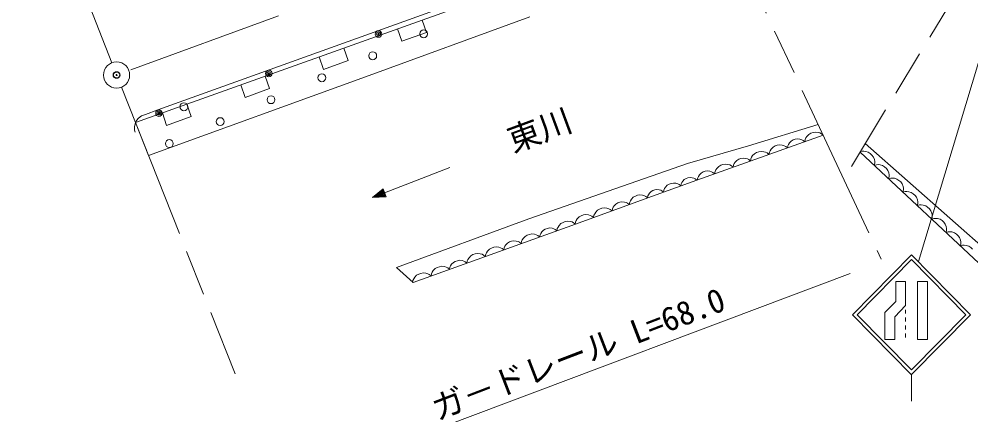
# Model space of a CAD drawing. Units: millimetres, scale not verified. Extents: x 40000 to 680000, y 20000 to 380000.
# Drawn here: x 76441 to 149068, y 261887 to 291368 of the extents above; entities that cross this region are included whole.
import ezdxf
from ezdxf.enums import TextEntityAlignment as Align

# ---------------------------------------------------------------- set-up
doc = ezdxf.new("R2010")
doc.units = ezdxf.units.MM
doc.header["$LTSCALE"] = 1000
doc.header["$PDMODE"] = 32
doc.header["$PDSIZE"] = 500
doc.linetypes.add('CHAIN', pattern=[18.5, 12, -1.5, 3.5, -1.5])
for name, color, linetype, lineweight in [('M-BGD', 7, 'Continuous', 13), ('M-BMK', 2, 'CHAIN', 13), ('M-BMK-SRVR', 3, 'Continuous', 13), ('M-STR-HTXT', 7, 'Continuous', 13), ('M-STR-STRC', 7, 'Continuous', 13)]:
    doc.layers.add(name, color=color, linetype=linetype, lineweight=lineweight)
doc.layers.add('M-OTRS', color=6, linetype='Continuous')
doc.styles.add('ＭＳ ゴシック', font='')
doc.styles.get('ＭＳ ゴシック').set_extended_font_data('MS Gothic')

msp = doc.modelspace()

# ---------------------------------------------------------------- linework, layer by layer
at = {"layer": 'M-BGD'}
for p, q in [((85321, 283466), (115225, 294161)), ((87032, 284419), (114879, 294461)), ((115415, 291545), (102880, 286942)), ((107521, 290335), (107191, 291288)), ((105316, 290617), (105646, 289664)), ((105646, 289664), (107521, 290335)), ((101540, 288196), (101210, 289149)), ((99335, 288478), (99665, 287525)), ((99665, 287525), (101540, 288196)), ((102880, 286942), (86322, 280937)), ((95560, 286057), (95230, 287010)), ((93355, 286339), (93685, 285386)), ((93685, 285386), (95560, 286057)), ((89579, 283918), (89249, 284871)), ((85560, 283802), (85796, 283973)), ((85796, 283973), (86095, 284081)), ((86095, 284081), (87032, 284419)), ((87374, 284200), (87704, 283247)), ((85246, 283131), (85292, 283362)), ((85292, 283362), (85412, 283620)), ((86322, 280937), (85321, 283466)), ((85412, 283620), (85560, 283802)), ((87704, 283247), (89579, 283918)), ((132087, 281675), (137421, 283308)), ((85250, 282876), (85246, 283131)), ((85304, 282723), (85250, 282876)), ((136698, 282552), (136558, 282407)), ((136857, 282640), (136698, 282552)), ((137027, 282700), (136857, 282640)), ((137206, 282732), (137027, 282700)), ((137406, 282708), (137206, 282732)), ((137549, 282663), (137406, 282708)), ((137664, 282609), (137549, 282663)), ((137799, 282497), (137664, 282609)), ((137799, 282497), (128150, 279068)), ((135150, 281794), (135099, 281686)), ((135227, 281910), (135150, 281794)), ((135358, 282046), (135227, 281910)), ((135506, 282128), (135358, 282046)), ((135665, 282185), (135506, 282128)), ((135832, 282215), (135665, 282185)), ((136019, 282192), (135832, 282215)), ((136153, 282150), (136019, 282192)), ((136260, 282099), (136153, 282150)), ((136386, 281995), (136260, 282099)), ((136420, 282167), (136386, 281995)), ((136475, 282282), (136420, 282167)), ((136558, 282407), (136475, 282282)), ((141003, 281860), (151285, 272763)), ((127434, 280341), (132086, 281675)), ((132552, 281078), (132412, 280933)), ((132711, 281167), (132552, 281078)), ((132881, 281227), (132711, 281167)), ((133060, 281259), (132881, 281227)), ((133260, 281235), (133060, 281259)), ((133403, 281190), (133260, 281235)), ((133518, 281135), (133403, 281190)), ((133653, 281024), (133518, 281135)), ((133688, 281196), (133653, 281024)), ((133743, 281311), (133688, 281196)), ((133825, 281435), (133743, 281311)), ((133965, 281581), (133825, 281435)), ((134124, 281669), (133965, 281581)), ((134294, 281729), (134124, 281669)), ((134474, 281761), (134294, 281729)), ((134673, 281737), (134474, 281761)), ((134817, 281692), (134673, 281737)), ((134932, 281638), (134817, 281692)), ((135067, 281526), (134932, 281638)), ((135099, 281686), (135067, 281526)), ((140764, 281265), (140596, 281217)), ((150449, 271988), (140607, 281207)), ((140891, 281269), (140764, 281265)), ((141040, 281253), (140891, 281269)), ((141233, 281196), (141040, 281253)), ((141385, 281095), (141233, 281196)), ((141517, 280972), (141385, 281095)), ((115327, 276098), (127434, 280341)), ((131081, 280437), (131004, 280320)), ((131212, 280572), (131081, 280437)), ((131360, 280655), (131212, 280572)), ((131519, 280711), (131360, 280655)), ((131686, 280741), (131519, 280711)), ((131873, 280718), (131686, 280741)), ((132007, 280677), (131873, 280718)), ((132114, 280626), (132007, 280677)), ((132240, 280522), (132114, 280626)), ((132274, 280693), (132240, 280522)), ((132329, 280808), (132274, 280693)), ((132412, 280933), (132329, 280808)), ((141627, 280827), (141517, 280972)), ((141697, 280638), (141627, 280827)), ((141691, 280192), (141728, 280363)), ((141723, 280490), (141697, 280638)), ((141728, 280363), (141723, 280490)), ((128628, 279684), (128479, 279601)), ((128786, 279740), (128628, 279684)), ((128954, 279770), (128786, 279740)), ((129140, 279747), (128954, 279770)), ((129274, 279706), (129140, 279747)), ((129381, 279655), (129274, 279706)), ((129507, 279551), (129381, 279655)), ((129542, 279722), (129507, 279551)), ((129597, 279837), (129542, 279722)), ((129679, 279962), (129597, 279837)), ((129819, 280107), (129679, 279962)), ((129979, 280196), (129819, 280107)), ((130148, 280256), (129979, 280196)), ((130328, 280288), (130148, 280256)), ((130528, 280263), (130328, 280288)), ((130671, 280219), (130528, 280263)), ((130786, 280164), (130671, 280219)), ((130921, 280053), (130786, 280164)), ((130953, 280213), (130921, 280053)), ((131004, 280320), (130953, 280213)), ((141859, 280240), (141691, 280192)), ((141986, 280244), (141859, 280240)), ((142135, 280228), (141986, 280244)), ((142328, 280170), (142135, 280228)), ((142480, 280069), (142328, 280170)), ((142611, 279946), (142480, 280069)), ((142722, 279801), (142611, 279946)), ((142792, 279612), (142722, 279801)), ((128150, 279068), (124407, 277707)), ((127075, 278982), (127004, 278873)), ((127195, 279108), (127075, 278982)), ((127333, 279186), (127195, 279108)), ((127479, 279239), (127333, 279186)), ((127635, 279268), (127479, 279239)), ((127808, 279248), (127635, 279268)), ((127932, 279211), (127808, 279248)), ((128032, 279164), (127932, 279211)), ((128150, 279068), (128032, 279164)), ((128220, 279242), (128188, 279082)), ((128271, 279349), (128220, 279242)), ((128349, 279466), (128271, 279349)), ((128479, 279601), (128349, 279466)), ((142785, 279166), (142822, 279337)), ((142954, 279214), (142785, 279166)), ((142818, 279465), (142792, 279612)), ((142822, 279337), (142818, 279465)), ((143081, 279219), (142954, 279214)), ((143230, 279202), (143081, 279219)), ((143423, 279145), (143230, 279202)), ((143575, 279044), (143423, 279145)), ((143706, 278921), (143575, 279044)), ((143817, 278776), (143706, 278921)), ((124658, 278185), (124538, 278059)), ((124795, 278263), (124658, 278185)), ((124942, 278317), (124795, 278263)), ((125097, 278345), (124942, 278317)), ((125271, 278325), (125097, 278345)), ((125395, 278288), (125271, 278325)), ((125495, 278241), (125395, 278288)), ((125613, 278146), (125495, 278241)), ((125644, 278306), (125613, 278146)), ((125694, 278413), (125644, 278306)), ((125771, 278531), (125694, 278413)), ((125900, 278667), (125771, 278531)), ((126048, 278751), (125900, 278667)), ((126206, 278808), (126048, 278751)), ((126373, 278839), (126206, 278808)), ((126560, 278818), (126373, 278839)), ((126694, 278777), (126560, 278818)), ((126802, 278727), (126694, 278777)), ((126928, 278624), (126802, 278727)), ((126957, 278773), (126928, 278624)), ((127004, 278873), (126957, 278773)), ((143887, 278587), (143817, 278776)), ((143880, 278141), (143917, 278312)), ((144048, 278189), (143880, 278141)), ((143913, 278439), (143887, 278587)), ((143917, 278312), (143913, 278439)), ((144176, 278193), (144048, 278189)), ((144325, 278177), (144176, 278193)), ((144518, 278119), (144325, 278177)), ((124407, 277707), (118886, 275699)), ((123084, 277481), (123031, 277366)), ((123167, 277607), (123084, 277481)), ((123305, 277753), (123167, 277607)), ((123464, 277843), (123305, 277753)), ((123633, 277904), (123464, 277843)), ((123812, 277938), (123633, 277904)), ((124012, 277915), (123812, 277938)), ((124156, 277871), (124012, 277915)), ((124271, 277817), (124156, 277871)), ((124407, 277707), (124271, 277817)), ((124420, 277850), (124391, 277701)), ((124467, 277950), (124420, 277850)), ((124538, 278059), (124467, 277950)), ((144670, 278018), (144518, 278119)), ((144801, 277895), (144670, 278018)), ((144912, 277750), (144801, 277895)), ((144982, 277562), (144912, 277750)), ((145008, 277414), (144982, 277562)), ((120580, 276762), (120441, 276616)), ((120738, 276852), (120580, 276762)), ((120908, 276913), (120738, 276852)), ((121087, 276946), (120908, 276913)), ((121287, 276923), (121087, 276946)), ((121430, 276880), (121287, 276923)), ((121546, 276826), (121430, 276880)), ((121682, 276716), (121546, 276826)), ((121713, 276876), (121682, 276716)), ((121763, 276984), (121713, 276876)), ((121840, 277101), (121763, 276984)), ((121969, 277237), (121840, 277101)), ((122117, 277321), (121969, 277237)), ((122275, 277378), (122117, 277321)), ((122442, 277410), (122275, 277378)), ((122629, 277388), (122442, 277410)), ((122763, 277347), (122629, 277388)), ((122871, 277297), (122763, 277347)), ((122997, 277194), (122871, 277297)), ((123031, 277366), (122997, 277194)), ((144975, 277116), (145012, 277287)), ((145143, 277164), (144975, 277116)), ((145012, 277287), (145008, 277414)), ((145270, 277168), (145143, 277164)), ((145420, 277151), (145270, 277168)), ((145612, 277094), (145420, 277151)), ((145764, 276993), (145612, 277094)), ((145896, 276870), (145764, 276993)), ((146007, 276725), (145896, 276870)), ((146076, 276536), (146007, 276725)), ((105247, 272399), (115327, 276098)), ((119031, 276103), (118949, 275977)), ((119170, 276249), (119031, 276103)), ((119329, 276339), (119170, 276249)), ((119498, 276400), (119329, 276339)), ((119677, 276434), (119498, 276400)), ((119877, 276411), (119677, 276434)), ((120021, 276367), (119877, 276411)), ((120136, 276313), (120021, 276367)), ((120272, 276203), (120136, 276313)), ((120305, 276375), (120272, 276203)), ((120359, 276490), (120305, 276375)), ((120441, 276616), (120359, 276490)), ((146070, 276090), (146107, 276261)), ((146238, 276138), (146070, 276090)), ((146102, 276388), (146076, 276536)), ((146107, 276261), (146102, 276388)), ((146365, 276142), (146238, 276138)), ((146514, 276126), (146365, 276142)), ((146707, 276069), (146514, 276126)), ((146859, 275967), (146707, 276069)), ((118886, 275699), (106500, 271248)), ((116594, 275322), (116446, 275239)), ((116752, 275379), (116594, 275322)), ((116920, 275409), (116752, 275379)), ((117107, 275387), (116920, 275409)), ((117240, 275346), (117107, 275387)), ((117348, 275295), (117240, 275346)), ((117474, 275192), (117348, 275295)), ((117508, 275363), (117474, 275192)), ((117562, 275478), (117508, 275363)), ((117645, 275604), (117562, 275478)), ((117784, 275749), (117645, 275604)), ((117943, 275838), (117784, 275749)), ((118113, 275899), (117943, 275838)), ((118292, 275932), (118113, 275899)), ((118492, 275908), (118292, 275932)), ((118635, 275864), (118492, 275908)), ((118750, 275810), (118635, 275864)), ((118886, 275699), (118750, 275810)), ((118896, 275862), (118862, 275690)), ((118949, 275977), (118896, 275862)), ((146990, 275844), (146859, 275967)), ((147101, 275699), (146990, 275844)), ((147171, 275511), (147101, 275699)), ((147197, 275363), (147171, 275511)), ((147201, 275236), (147197, 275363)), ((114916, 274623), (114833, 274498)), ((115055, 274768), (114916, 274623)), ((115214, 274858), (115055, 274768)), ((115383, 274918), (115214, 274858)), ((115563, 274951), (115383, 274918)), ((115763, 274927), (115563, 274951)), ((115906, 274883), (115763, 274927)), ((116021, 274829), (115906, 274883)), ((116157, 274718), (116021, 274829)), ((116188, 274878), (116157, 274718)), ((116239, 274986), (116188, 274878)), ((116316, 275103), (116239, 274986)), ((116446, 275239), (116316, 275103)), ((147164, 275065), (147201, 275236)), ((147333, 275113), (147164, 275065)), ((147460, 275117), (147333, 275113)), ((147609, 275101), (147460, 275117)), ((147802, 275043), (147609, 275101)), ((147954, 274942), (147802, 275043)), ((148085, 274819), (147954, 274942)), ((148196, 274674), (148085, 274819)), ((148266, 274485), (148196, 274674)), ((112485, 273877), (112326, 273788)), ((112654, 273938), (112485, 273877)), ((112834, 273970), (112654, 273938)), ((113034, 273946), (112834, 273970)), ((113177, 273902), (113034, 273946)), ((113292, 273848), (113177, 273902)), ((113428, 273737), (113292, 273848)), ((113459, 273898), (113428, 273737)), ((113510, 274005), (113459, 273898)), ((113587, 274122), (113510, 274005)), ((113717, 274258), (113587, 274122)), ((113865, 274341), (113717, 274258)), ((114023, 274398), (113865, 274341)), ((114191, 274428), (114023, 274398)), ((114377, 274406), (114191, 274428)), ((114511, 274365), (114377, 274406)), ((114619, 274314), (114511, 274365)), ((114745, 274211), (114619, 274314)), ((114779, 274382), (114745, 274211)), ((114833, 274498), (114779, 274382)), ((148259, 274039), (148296, 274210)), ((148427, 274087), (148259, 274039)), ((148292, 274338), (148266, 274485)), ((148296, 274210), (148292, 274338)), ((148555, 274091), (148427, 274087)), ((148704, 274075), (148555, 274091)), ((148897, 274018), (148704, 274075)), ((149049, 273917), (148897, 274018)), ((149180, 273794), (149049, 273917)), ((110775, 273135), (110693, 273009)), ((110914, 273280), (110775, 273135)), ((111073, 273369), (110914, 273280)), ((111243, 273430), (111073, 273369)), ((111422, 273463), (111243, 273430)), ((111622, 273439), (111422, 273463)), ((111765, 273395), (111622, 273439)), ((111881, 273341), (111765, 273395)), ((112016, 273230), (111881, 273341)), ((112050, 273402), (112016, 273230)), ((112104, 273517), (112050, 273402)), ((112187, 273642), (112104, 273517)), ((112326, 273788), (112187, 273642)), ((106499, 271248), (105247, 272399)), ((108344, 272389), (108185, 272300)), ((108514, 272450), (108344, 272389)), ((108693, 272482), (108514, 272450)), ((108893, 272458), (108693, 272482)), ((109036, 272414), (108893, 272458)), ((109151, 272360), (109036, 272414)), ((109287, 272249), (109151, 272360)), ((109319, 272409), (109287, 272249)), ((109369, 272517), (109319, 272409)), ((109446, 272634), (109369, 272517)), ((109576, 272770), (109446, 272634)), ((109725, 272853), (109576, 272770)), ((109883, 272910), (109725, 272853)), ((110050, 272940), (109883, 272910)), ((110237, 272918), (110050, 272940)), ((110371, 272877), (110237, 272918)), ((110478, 272826), (110371, 272877)), ((110604, 272723), (110478, 272826)), ((110638, 272894), (110604, 272723)), ((110693, 273009), (110638, 272894)), ((106634, 271647), (106552, 271521)), ((106773, 271792), (106634, 271647)), ((106933, 271881), (106773, 271792)), ((107102, 271942), (106933, 271881)), ((107282, 271975), (107102, 271942)), ((107481, 271951), (107282, 271975)), ((107625, 271907), (107481, 271951)), ((107740, 271853), (107625, 271907)), ((107875, 271742), (107740, 271853)), ((107909, 271914), (107875, 271742)), ((107964, 272029), (107909, 271914)), ((108046, 272154), (107964, 272029)), ((108185, 272300), (108046, 272154)), ((106498, 271406), (106464, 271235)), ((106552, 271521), (106498, 271406))]:
    msp.add_line(p, q, dxfattribs=at)
for centre, major_axis in [((107308, 290236), (0, 303)), ((103871, 290223), (0, 253)), ((103871, 290223), (0, 152)), ((103871, 290223), (0, 50.5)), ((103427, 288559), (0, 303)), ((95493, 287202), (0, 253)), ((95493, 287202), (0, 152)), ((95493, 287202), (0, 50.5)), ((99547, 286883), (0, 303)), ((95666, 285206), (0, 303)), ((89020, 284664), (0, 303)), ((87115, 284181), (0, 253)), ((87115, 284181), (0, 152)), ((87115, 284181), (0, 50.5)), ((91785, 283530), (0, 303)), ((87904, 281854), (0, 303))]:
    msp.add_ellipse(centre, major_axis=major_axis, ratio=0.983799, dxfattribs=at)
at = {"layer": 'M-BMK'}
for p, q in [((83518, 288029), (75653, 308070)), ((128370, 302678), (142221, 273034)), ((152141, 300255), (139945, 280113)), ((113599, 297970), (84821, 287433)), ((84257, 286153), (92922, 264268))]:
    msp.add_line(p, q, dxfattribs=at)
at = {"layer": 'M-BMK-SRVR'}
for major_axis in [(0, 1010), (0, 40.4)]:
    msp.add_ellipse((83886, 287091), major_axis=major_axis, ratio=0.983799, dxfattribs=at)
at = {"layer": 'M-OTRS'}
msp.add_point((83886, 287091), dxfattribs=at)
at = {"layer": 'M-STR-HTXT'}
for p, q in [((109303, 280038), (103398, 277735)), ((104212, 278398), (103398, 277735)), ((104196, 278327), (103509, 277778)), ((104180, 278256), (103621, 277821)), ((104165, 278185), (103732, 277865)), ((104264, 277921), (104165, 278185)), ((104323, 277879), (104180, 278256)), ((104381, 277837), (104196, 278327)), ((104440, 277795), (104212, 278398)), ((103398, 277735), (104440, 277795)), ((103509, 277778), (104381, 277837)), ((103621, 277821), (104323, 277879)), ((103732, 277865), (104264, 277921)), ((104149, 278114), (103843, 277908)), ((103843, 277908), (104206, 277963)), ((104133, 278043), (103992, 277966)), ((103992, 277966), (104147, 278005)), ((104147, 278005), (104133, 278043)), ((104206, 277963), (104149, 278114)), ((96232, 255510), (139854, 271924))]:
    msp.add_line(p, q, dxfattribs=at)
at = {"layer": 'M-STR-STRC'}
for p, q in [((145054, 272841), (152293, 296884)), ((140042, 268783), (144541, 273363)), ((149040, 268783), (144541, 273363)), ((140395, 268783), (144541, 273004)), ((148687, 268783), (144541, 273004)), ((143332, 269789), (143332, 271327)), ((143332, 271327), (144082, 271327)), ((143332, 271327), (143332, 269789)), ((143332, 271327), (144082, 271327)), ((144082, 271327), (144082, 269982)), ((144082, 271327), (144082, 269982)), ((144999, 271327), (145748, 271327)), ((144999, 271327), (144999, 266886)), ((144999, 271327), (144999, 266886)), ((144999, 271327), (145748, 271327)), ((145748, 271327), (145748, 266886)), ((145748, 271327), (145748, 266886)), ((143332, 269789), (142499, 268941)), ((142499, 268941), (143332, 269789)), ((144082, 269473), (143249, 268625)), ((143249, 268625), (144082, 269473)), ((144082, 269982), (144082, 269778)), ((144082, 269982), (144082, 269778)), ((144082, 269778), (144082, 269473)), ((144082, 269778), (144082, 269473)), ((140042, 268783), (144541, 264202)), ((140395, 268783), (144541, 264562)), ((142499, 266886), (142499, 268941)), ((142499, 268941), (142499, 266886)), ((144082, 269167), (144082, 268862)), ((144541, 264562), (148687, 268783)), ((144541, 264203), (149040, 268783)), ((143249, 268625), (143249, 266886)), ((143249, 268625), (143249, 266886)), ((144082, 268557), (144082, 268251)), ((144082, 267946), (144082, 267641)), ((144082, 267335), (144082, 267030)), ((143249, 266886), (142499, 266886)), ((142499, 266886), (143249, 266886)), ((145748, 266886), (144999, 266886)), ((144999, 266886), (145748, 266886)), ((144541, 264202), (144541, 262167))]:
    msp.add_line(p, q, dxfattribs=at)

# ---------------------------------------------------------------- texts
at = {"layer": 'M-STR-HTXT', "style": 'ＭＳ ゴシック'}
for s, rotation, p in [('東川', 20.303, (114313, 280645)), ('ガ－ドレール L=68.0', 21.011, (108547, 260172))]:
    msp.add_text(s, height=1833, rotation=rotation, dxfattribs=at).set_placement(p, align=Align.BOTTOM_LEFT)

doc.saveas('drawing.dxf')
